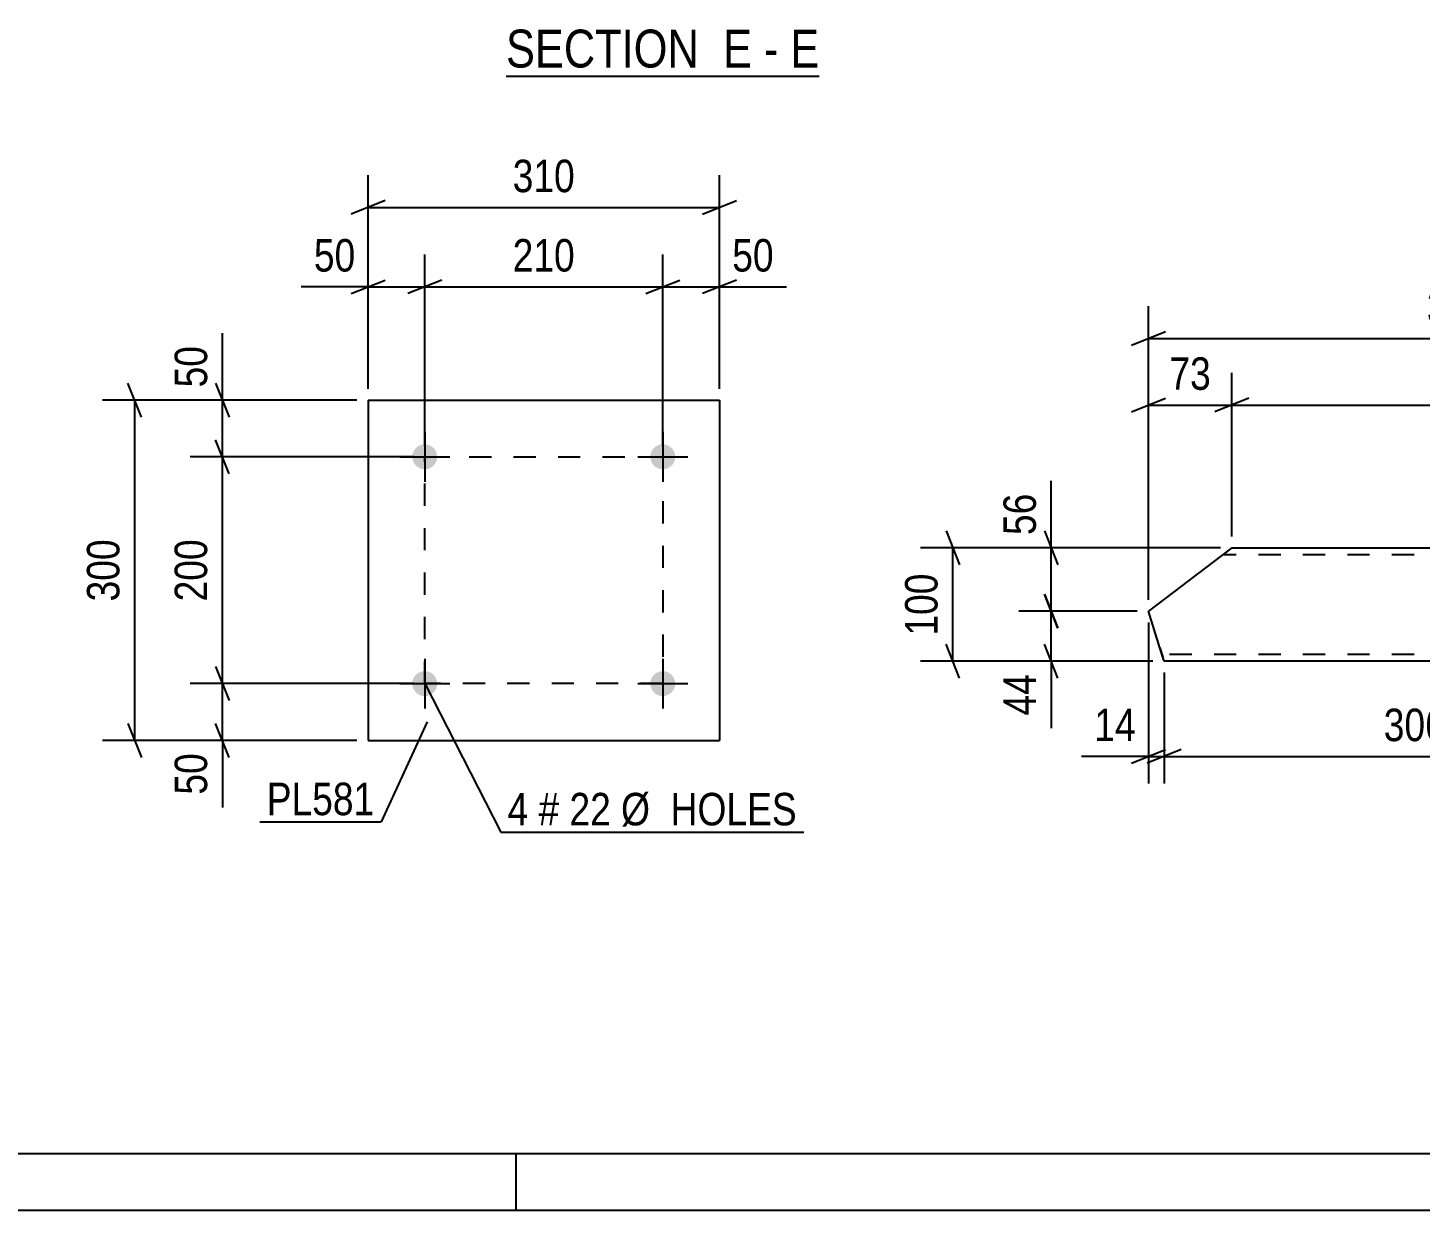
# Model space of a CAD drawing. Header units: millimetres. Extents: x 0 to 841, y 0 to 594.
# Drawn here: x 167.9 to 290.8, y 0 to 104.3 of the extents above; entities that cross this region are included whole.
import ezdxf

# ---------------------------------------------------------------- set-up
doc = ezdxf.new("R2010")
doc.units = ezdxf.units.MM
doc.linetypes.add('DXK_LINE_DOT2', pattern=[3.9198, 1.9599, -1.9599])
doc.styles.add('Arial Narrow', font='ARIALN.TTF', dxfattribs={"height": 0.2})

# ---------------------------------------------------------------- blocks, each defined once
blk = doc.blocks.new('Unknown-272366259-1135')
at = {"color": 5, "linetype": 'Continuous'}
for p, q in [((5, 5), (836, 5)), ((211, 0), (211, 5)), ((0, 0), (841, 0))]:
    blk.add_line(p, q, dxfattribs=at)
blk = doc.blocks.new('Unknown-272366259-19 - 1378')
at = {"color": 6, "linetype": 'Continuous'}
blk.add_line((210.1, 100.01), (237.74, 100.01), dxfattribs=at)
at = {"color": 0, "linetype": 'Continuous'}
for points in [[(228.2, 100.76), (228.2, 104.26), (210.1, 104.26), (210.1, 100.76)], [(231.81, 100.76), (231.81, 104.26), (229.25, 104.26), (229.25, 100.76)], [(234.13, 100.76), (234.13, 104.26), (232.86, 104.26), (232.86, 100.76)], [(237.74, 100.76), (237.74, 104.26), (235.18, 104.26), (235.18, 100.76)]]:
    blk.add_wipeout(points, dxfattribs=at)
at = {"color": 7, "linetype": 'Continuous', "style": 'Arial Narrow'}
for s, p in [('SECTION ', (210.1, 100.76)), ('E', (229.25, 100.76)), ('E', (235.18, 100.76)), ('-', (232.86, 100.76))]:
    blk.add_text(s, height=3.34, dxfattribs=at).set_placement(p)
blk = doc.blocks.new('Part-272366259-5274 - 5268')
at = {"color": 2, "linetype": 'Continuous'}
for p, q in [((274.13, 58.4), (272.55, 57.2)), ((274.13, 58.4), (294.13, 58.4)), ((294.23, 58.4), (322.24, 58.4)), ((322.24, 58.4), (323.22, 55.26)), ((272.55, 57.2), (266.79, 52.81)), ((323.22, 55.26), (314.23, 48.4)), ((267.78, 49.6), (266.79, 52.81)), ((268.13, 48.49), (267.78, 49.6)), ((268.16, 48.4), (268.13, 48.49)), ((294.13, 48.4), (268.16, 48.4)), ((314.23, 48.4), (294.23, 48.4))]:
    blk.add_line(p, q, dxfattribs=at)
at = {"color": 7, "linetype": 'DXK_LINE_DOT2'}
for p, q in [((274.13, 58.4), (273.16, 57.66)), ((294.13, 57.8), (273.34, 57.8)), ((322.43, 57.8), (294.23, 57.8)), ((267.78, 49.6), (268.05, 48.76)), ((294.13, 49), (267.97, 49)), ((315.02, 49), (294.23, 49))]:
    blk.add_line(p, q, dxfattribs=at)
blk = doc.blocks.new('Part-272366259-18651 - 18650')
at = {"color": 2, "linetype": 'Continuous'}
for p, q in [((197.93, 71.42), (197.93, 41.42)), ((197.93, 71.42), (228.93, 71.42)), ((228.93, 71.42), (228.93, 41.42)), ((197.93, 41.42), (228.93, 41.42))]:
    blk.add_line(p, q, dxfattribs=at)
blk = doc.blocks.new('Bolt-272366259-18652 - 18650')
at = {"linetype": 'Continuous'}
for points in [[(204.03, 46.43, -1), (201.83, 46.43, -1)], [(225.03, 46.43, -1), (222.83, 46.43, -1)]]:
    blk.add_hatch(color=1, dxfattribs=at).paths.add_polyline_path(points)
at = {"color": 1, "linetype": 'Continuous'}
for p, q in [((202.93, 48.63), (202.93, 44.23)), ((223.93, 48.63), (223.93, 44.23)), ((200.73, 46.43), (205.13, 46.43)), ((221.73, 46.43), (226.13, 46.43))]:
    blk.add_line(p, q, dxfattribs=at)
blk = doc.blocks.new('Bolt-272366259-18653 - 18650')
at = {"linetype": 'Continuous'}
for points in [[(204.03, 66.43, -1), (201.83, 66.43, -1)], [(225.03, 66.43, -1), (222.83, 66.43, -1)]]:
    blk.add_hatch(color=1, dxfattribs=at).paths.add_polyline_path(points)
at = {"color": 1, "linetype": 'Continuous'}
for p, q in [((202.93, 68.63), (202.93, 64.23)), ((223.93, 68.63), (223.93, 64.23)), ((200.73, 66.43), (205.13, 66.43)), ((221.73, 66.43), (226.13, 66.43))]:
    blk.add_line(p, q, dxfattribs=at)
blk = doc.blocks.new('Rectangle-272366259-19117 - 18650')
at = {"color": 1, "linetype": 'DXK_LINE_DOT2'}
blk.add_lwpolyline([(202.93, 66.43), (223.93, 66.43), (223.93, 46.43), (202.93, 46.43), (202.93, 66.43)], close=True, dxfattribs=at)
blk = doc.blocks.new('StraightDimension-272366259-5393 - 5268')
at = {"color": 7, "linetype": 'Continuous'}
for p, q in [((268.16, 47.4), (268.16, 37.61)), ((314.23, 47.4), (314.23, 37.61)), ((269.66, 40.61), (266.66, 39.41)), ((312.73, 39.41), (315.73, 40.61)), ((268.16, 40.01), (314.23, 40.01))]:
    blk.add_line(p, q, dxfattribs=at)
at = {"color": 0}
blk.add_wipeout([(295.45, 40.76), (295.45, 44.96), (286.94, 44.96), (286.94, 40.76)], dxfattribs=at)
at = {"color": 3, "style": 'Arial Narrow'}
blk.add_text('3063', height=2.863, dxfattribs=at).set_placement((287.54, 41.36))
blk = doc.blocks.new('StraightDimension-272366259-5327 - 5268')
at = {"color": 7, "linetype": 'Continuous'}
for p, q in [((257.6, 54.31), (258.8, 51.31)), ((265.79, 52.81), (255.35, 52.81)), ((258.2, 48.4), (258.2, 52.81)), ((258.8, 46.9), (257.6, 49.9)), ((267.16, 48.4), (255.35, 48.4)), ((258.2, 48.4), (258.2, 42.5)), ((258.2, 48.4), (258.2, 42.5))]:
    blk.add_line(p, q, dxfattribs=at)
at = {"color": 0}
blk.add_wipeout([(257.45, 47.88), (253.25, 47.88), (253.25, 43.02), (257.45, 43.02)], dxfattribs=at)
at = {"color": 3, "style": 'Arial Narrow'}
blk.add_text('44', height=2.863, rotation=90.0002, dxfattribs=at).set_placement((256.85, 43.62))
blk = doc.blocks.new('StraightDimension-272366259-5376 - 5268')
at = {"color": 7, "linetype": 'Continuous'}
for p, q in [((266.79, 51.81), (266.79, 37.61)), ((268.16, 47.4), (268.16, 37.61)), ((265.29, 39.41), (268.29, 40.61)), ((269.66, 40.61), (266.66, 39.41)), ((266.79, 40.01), (260.88, 40.01)), ((266.79, 40.01), (260.88, 40.01)), ((266.79, 40.01), (268.16, 40.01))]:
    blk.add_line(p, q, dxfattribs=at)
at = {"color": 0}
blk.add_wipeout([(266.26, 40.76), (266.26, 44.96), (261.4, 44.96), (261.4, 40.76)], dxfattribs=at)
at = {"color": 3, "style": 'Arial Narrow'}
blk.add_text('14', height=2.863, dxfattribs=at).set_placement((262, 41.36))
blk = doc.blocks.new('StraightDimension-272366259-5351 - 5268')
at = {"color": 7, "linetype": 'Continuous'}
for p, q in [((258.2, 58.4), (258.2, 64.31)), ((258.2, 58.4), (258.2, 64.31)), ((257.6, 59.9), (258.8, 56.9)), ((273.13, 58.4), (255.35, 58.4)), ((258.2, 52.81), (258.2, 58.4)), ((258.8, 51.31), (257.6, 54.31)), ((265.79, 52.81), (255.35, 52.81))]:
    blk.add_line(p, q, dxfattribs=at)
at = {"color": 0}
blk.add_wipeout([(257.45, 63.78), (253.25, 63.78), (253.25, 58.93), (257.45, 58.93)], dxfattribs=at)
at = {"color": 3, "style": 'Arial Narrow'}
blk.add_text('56', height=2.863, rotation=90.0002, dxfattribs=at).set_placement((256.85, 59.53))
blk = doc.blocks.new('StraightDimension-272366259-5435 - 5268')
at = {"color": 7, "linetype": 'Continuous'}
for p, q in [((266.79, 53.81), (266.79, 79.71)), ((323.22, 56.26), (323.22, 79.71)), ((268.29, 77.46), (265.29, 76.26)), ((321.72, 76.26), (324.72, 77.46)), ((266.79, 76.86), (323.22, 76.86))]:
    blk.add_line(p, q, dxfattribs=at)
at = {"color": 0}
blk.add_wipeout([(299.26, 77.61), (299.26, 81.81), (290.75, 81.81), (290.75, 77.61)], dxfattribs=at)
at = {"color": 3, "style": 'Arial Narrow'}
blk.add_text('3167', height=2.863, dxfattribs=at).set_placement((291.35, 78.21))
blk = doc.blocks.new('StraightDimension-272366259-5463 - 5268')
at = {"color": 7, "linetype": 'Continuous'}
for p, q in [((266.79, 53.81), (266.79, 73.84)), ((274.13, 59.4), (274.13, 73.84)), ((265.29, 70.39), (268.29, 71.59)), ((275.63, 71.59), (272.63, 70.39)), ((266.79, 70.99), (274.13, 70.99))]:
    blk.add_line(p, q, dxfattribs=at)
at = {"color": 0}
blk.add_wipeout([(272.88, 71.74), (272.88, 75.94), (268.03, 75.94), (268.03, 71.74)], dxfattribs=at)
at = {"color": 3, "style": 'Arial Narrow'}
blk.add_text('73', height=2.863, dxfattribs=at).set_placement((268.63, 72.34))
blk = doc.blocks.new('StraightDimension-272366259-5480 - 5268')
at = {"color": 7, "linetype": 'Continuous'}
for p, q in [((274.13, 59.4), (274.13, 73.84)), ((322.24, 59.4), (322.24, 73.84)), ((275.63, 71.59), (272.63, 70.39)), ((320.74, 70.39), (323.74, 71.59)), ((274.13, 70.99), (322.24, 70.99))]:
    blk.add_line(p, q, dxfattribs=at)
at = {"color": 0}
blk.add_wipeout([(302.44, 71.74), (302.44, 75.94), (293.93, 75.94), (293.93, 71.74)], dxfattribs=at)
at = {"color": 3, "style": 'Arial Narrow'}
blk.add_text('3083', height=2.863, dxfattribs=at).set_placement((294.53, 72.34))
blk = doc.blocks.new('StraightDimension-272366259-5505 - 5268')
at = {"color": 7, "linetype": 'Continuous'}
for p, q in [((248.92, 59.9), (250.12, 56.9)), ((273.13, 58.4), (246.67, 58.4)), ((249.52, 48.4), (249.52, 58.4)), ((250.12, 46.9), (248.92, 49.9)), ((267.16, 48.4), (246.67, 48.4))]:
    blk.add_line(p, q, dxfattribs=at)
at = {"color": 0}
blk.add_wipeout([(248.77, 56.75), (244.57, 56.75), (244.57, 50.06), (248.77, 50.06)], dxfattribs=at)
at = {"color": 3, "style": 'Arial Narrow'}
blk.add_text('100', height=2.863, rotation=90.0002, dxfattribs=at).set_placement((248.17, 50.66))
blk = doc.blocks.new('StraightDimension-272366259-18720 - 18650')
at = {"color": 7, "linetype": 'Continuous'}
for p, q in [((185.08, 71.42), (185.08, 77.33)), ((185.08, 71.42), (185.08, 77.33)), ((184.48, 72.92), (185.68, 69.92)), ((196.93, 71.42), (182.23, 71.42)), ((185.08, 66.43), (185.08, 71.42)), ((185.68, 64.93), (184.48, 67.93)), ((201.93, 66.43), (182.23, 66.43))]:
    blk.add_line(p, q, dxfattribs=at)
at = {"color": 0}
blk.add_wipeout([(184.33, 76.81), (180.13, 76.81), (180.13, 71.95), (184.33, 71.95)], dxfattribs=at)
at = {"color": 3, "style": 'Arial Narrow'}
blk.add_text('50', height=2.863, rotation=90.0002, dxfattribs=at).set_placement((183.73, 72.55))
blk = doc.blocks.new('StraightDimension-272366259-18721 - 18650')
at = {"color": 7, "linetype": 'Continuous'}
for p, q in [((185.68, 64.93), (184.48, 67.93)), ((201.93, 66.43), (182.23, 66.43)), ((185.08, 46.43), (185.08, 66.43)), ((184.48, 47.93), (185.68, 44.93)), ((201.93, 46.43), (182.23, 46.43))]:
    blk.add_line(p, q, dxfattribs=at)
at = {"color": 0}
blk.add_wipeout([(184.33, 59.77), (180.13, 59.77), (180.13, 53.08), (184.33, 53.08)], dxfattribs=at)
at = {"color": 3, "style": 'Arial Narrow'}
blk.add_text('200', height=2.863, rotation=90.0002, dxfattribs=at).set_placement((183.73, 53.68))
blk = doc.blocks.new('StraightDimension-272366259-18722 - 18650')
at = {"color": 7, "linetype": 'Continuous'}
for p, q in [((184.48, 47.93), (185.68, 44.93)), ((201.93, 46.43), (182.23, 46.43)), ((185.08, 41.42), (185.08, 46.43)), ((185.68, 39.92), (184.48, 42.92)), ((196.93, 41.42), (182.23, 41.42)), ((185.08, 41.42), (185.08, 35.52)), ((185.08, 41.42), (185.08, 35.52))]:
    blk.add_line(p, q, dxfattribs=at)
at = {"color": 0}
blk.add_wipeout([(184.33, 40.9), (180.13, 40.9), (180.13, 36.04), (184.33, 36.04)], dxfattribs=at)
at = {"color": 3, "style": 'Arial Narrow'}
blk.add_text('50', height=2.863, rotation=90.0002, dxfattribs=at).set_placement((183.73, 36.64))
blk = doc.blocks.new('StraightDimension-272366259-18732 - 18650')
at = {"color": 7, "linetype": 'Continuous'}
for p, q in [((177.94, 69.92), (176.74, 72.92)), ((196.93, 71.42), (174.49, 71.42)), ((177.34, 41.42), (177.34, 71.42)), ((176.74, 42.92), (177.94, 39.92)), ((196.93, 41.42), (174.49, 41.42))]:
    blk.add_line(p, q, dxfattribs=at)
at = {"color": 0}
blk.add_wipeout([(176.59, 59.77), (172.39, 59.77), (172.39, 53.08), (176.59, 53.08)], dxfattribs=at)
at = {"color": 3, "style": 'Arial Narrow'}
blk.add_text('300', height=2.863, rotation=90.0002, dxfattribs=at).set_placement((175.99, 53.68))
blk = doc.blocks.new('StraightDimension-272366259-18752 - 18650')
at = {"color": 7, "linetype": 'Continuous'}
for p, q in [((197.93, 72.42), (197.93, 91.27)), ((228.93, 72.42), (228.93, 91.27)), ((199.43, 89.02), (196.43, 87.82)), ((227.43, 87.82), (230.43, 89.02)), ((197.93, 88.42), (228.93, 88.42))]:
    blk.add_line(p, q, dxfattribs=at)
at = {"color": 0}
blk.add_wipeout([(216.77, 89.17), (216.77, 93.37), (210.09, 93.37), (210.09, 89.17)], dxfattribs=at)
at = {"color": 3, "style": 'Arial Narrow'}
blk.add_text('310', height=2.863, dxfattribs=at).set_placement((210.69, 89.77))
blk = doc.blocks.new('StraightDimension-272366259-19032 - 18650')
at = {"color": 7, "linetype": 'Continuous'}
for p, q in [((223.93, 67.43), (223.93, 84.27)), ((228.93, 72.42), (228.93, 84.27)), ((222.43, 80.82), (225.43, 82.02)), ((223.93, 81.42), (228.93, 81.42)), ((230.43, 82.02), (227.43, 80.82)), ((228.93, 81.42), (234.84, 81.42)), ((228.93, 81.42), (234.84, 81.42))]:
    blk.add_line(p, q, dxfattribs=at)
at = {"color": 0}
blk.add_wipeout([(234.31, 82.17), (234.31, 86.37), (229.46, 86.37), (229.46, 82.17)], dxfattribs=at)
at = {"color": 3, "style": 'Arial Narrow'}
blk.add_text('50', height=2.863, dxfattribs=at).set_placement((230.06, 82.77))
blk = doc.blocks.new('StraightDimension-272366259-19033 - 18650')
at = {"color": 7, "linetype": 'Continuous'}
for p, q in [((202.93, 67.43), (202.93, 84.27)), ((223.93, 67.43), (223.93, 84.27)), ((204.43, 82.02), (201.43, 80.82)), ((202.93, 81.42), (223.93, 81.42)), ((222.43, 80.82), (225.43, 82.02))]:
    blk.add_line(p, q, dxfattribs=at)
at = {"color": 0}
blk.add_wipeout([(216.77, 82.17), (216.77, 86.37), (210.09, 86.37), (210.09, 82.17)], dxfattribs=at)
at = {"color": 3, "style": 'Arial Narrow'}
blk.add_text('210', height=2.863, dxfattribs=at).set_placement((210.69, 82.77))
blk = doc.blocks.new('StraightDimension-272366259-19034 - 18650')
at = {"color": 7, "linetype": 'Continuous'}
for p, q in [((197.93, 72.42), (197.93, 84.27)), ((202.93, 67.43), (202.93, 84.27)), ((197.93, 81.42), (192.03, 81.42)), ((197.93, 81.42), (192.03, 81.42)), ((196.43, 80.82), (199.43, 82.02)), ((197.93, 81.42), (202.93, 81.42)), ((204.43, 82.02), (201.43, 80.82))]:
    blk.add_line(p, q, dxfattribs=at)
at = {"color": 0}
blk.add_wipeout([(197.41, 82.17), (197.41, 86.37), (192.55, 86.37), (192.55, 82.17)], dxfattribs=at)
at = {"color": 3, "style": 'Arial Narrow'}
blk.add_text('50', height=2.863, dxfattribs=at).set_placement((193.15, 82.77))
blk = doc.blocks.new('Mark-272366259-18764 - 18650')
at = {"color": 0}
blk.add_wipeout([(198.49, 34.83), (198.49, 37.83), (188.99, 37.83), (188.99, 34.83)], dxfattribs=at)
blk.add_wipeout([(198.49, 34.83), (198.49, 37.83), (188.99, 37.83), (188.99, 34.83)], dxfattribs=at)
at = {"color": 30, "linetype": 'Continuous'}
for p in [(203.15, 43.06), (188.39, 34.23)]:
    blk.add_line(p, (199.09, 34.23), dxfattribs=at)
at = {"color": 3, "style": 'Arial Narrow'}
blk.add_text('PL581', height=2.863, dxfattribs=at).set_placement((188.99, 34.83))
blk = doc.blocks.new('MarkSet-272366259-19079 - 18650')
at = {"color": 0}
for points in [[(212.07, 33.93), (212.07, 36.93), (210.24, 36.93), (210.24, 33.93)], [(214.8, 33.93), (214.8, 36.93), (212.97, 36.93), (212.97, 33.93)], [(219.35, 33.93), (219.35, 36.93), (215.7, 36.93), (215.7, 33.93)], [(235.78, 33.93), (235.78, 36.93), (220.25, 36.93), (220.25, 33.93)]]:
    blk.add_wipeout(points, dxfattribs=at)
for points in [[(212.07, 33.93), (212.07, 36.93), (210.24, 36.93), (210.24, 33.93)], [(214.8, 33.93), (214.8, 36.93), (212.97, 36.93), (212.97, 33.93)], [(219.35, 33.93), (219.35, 36.93), (215.7, 36.93), (215.7, 33.93)], [(235.78, 33.93), (235.78, 36.93), (220.25, 36.93), (220.25, 33.93)]]:
    blk.add_wipeout(points, dxfattribs=at)
at = {"color": 7, "linetype": 'Continuous'}
for p, q in [((202.93, 46.43), (209.64, 33.33)), ((209.64, 33.33), (236.38, 33.33))]:
    blk.add_line(p, q, dxfattribs=at)
at = {"color": 3, "style": 'Arial Narrow'}
for s, height, p in [('Ø  HOLES', 2.863, (220.25, 33.93)), ('4', 2.86, (210.24, 33.93)), ('#', 2.86, (212.97, 33.93)), ('22', 2.863, (215.7, 33.93))]:
    blk.add_text(s, height=height, dxfattribs=at).set_placement(p)

msp = doc.modelspace()

# ---------------------------------------------------------------- block references
for name in ['Unknown-272366259-1135', 'Part-272366259-18651 - 18650', 'Bolt-272366259-18653 - 18650', 'Rectangle-272366259-19117 - 18650', 'Part-272366259-5274 - 5268', 'Bolt-272366259-18652 - 18650']:
    msp.add_blockref(name, (0, 0))

# ---------------------------------------------------------------- next in the draw order: block references
for name in ['Unknown-272366259-19 - 1378', 'StraightDimension-272366259-18720 - 18650', 'StraightDimension-272366259-5393 - 5268']:
    msp.add_blockref(name, (0, 0))

# ---------------------------------------------------------------- next in the draw order: block references
for name in ['StraightDimension-272366259-18721 - 18650', 'StraightDimension-272366259-5327 - 5268']:
    msp.add_blockref(name, (0, 0))

# ---------------------------------------------------------------- next in the draw order: block references
for name in ['StraightDimension-272366259-5376 - 5268', 'StraightDimension-272366259-18722 - 18650']:
    msp.add_blockref(name, (0, 0))

# ---------------------------------------------------------------- next in the draw order: block references
for name in ['StraightDimension-272366259-18732 - 18650', 'StraightDimension-272366259-5351 - 5268']:
    msp.add_blockref(name, (0, 0))

# ---------------------------------------------------------------- next in the draw order: block references
for name in ['StraightDimension-272366259-18752 - 18650', 'StraightDimension-272366259-5435 - 5268', 'Mark-272366259-18764 - 18650']:
    msp.add_blockref(name, (0, 0))

# ---------------------------------------------------------------- next in the draw order: block references
for name in ['StraightDimension-272366259-19032 - 18650', 'StraightDimension-272366259-5463 - 5268', 'MarkSet-272366259-19079 - 18650']:
    msp.add_blockref(name, (0, 0))

# ---------------------------------------------------------------- next in the draw order: block references
for name in ['StraightDimension-272366259-19033 - 18650', 'StraightDimension-272366259-5480 - 5268']:
    msp.add_blockref(name, (0, 0))

# ---------------------------------------------------------------- next in the draw order: block references
for name in ['StraightDimension-272366259-19034 - 18650', 'StraightDimension-272366259-5505 - 5268']:
    msp.add_blockref(name, (0, 0))

doc.saveas('drawing.dxf')
